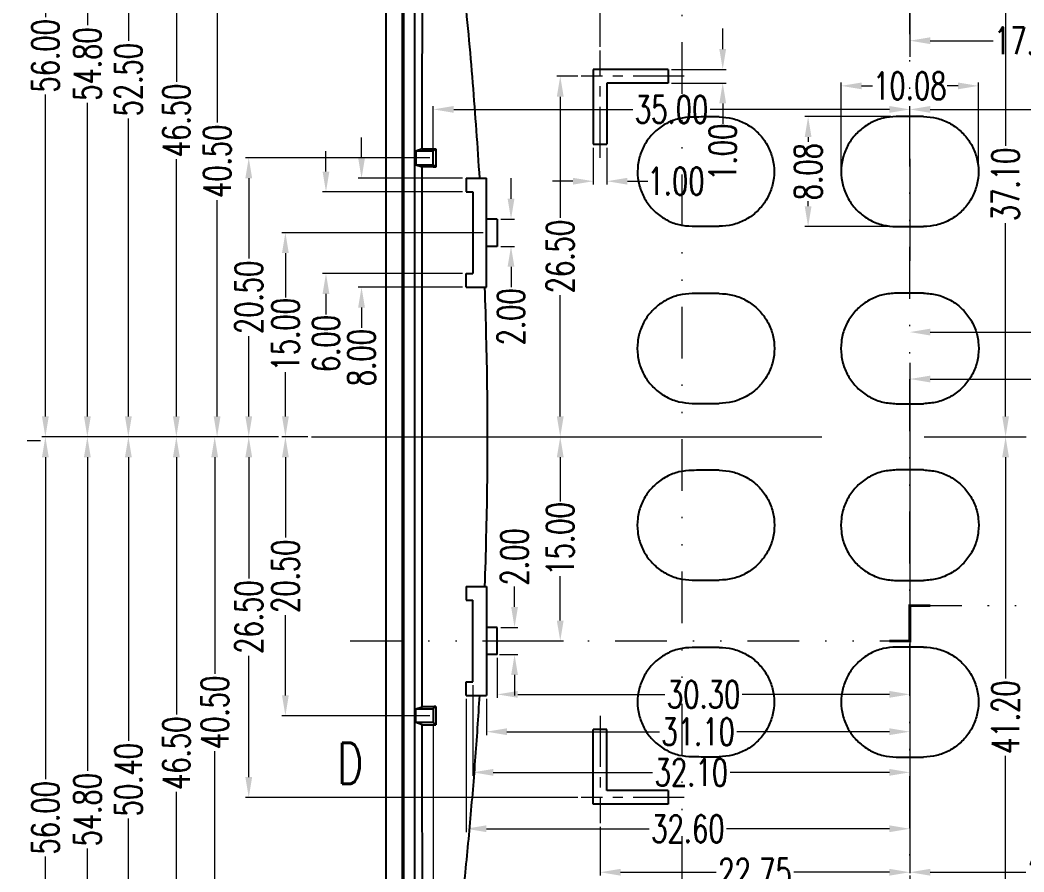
# Model space of a CAD drawing. Header units: millimetres. Extents: x 52832 to 53470, y -6025 to -5739.
# Drawn here: x 53117.2 to 53191, y -5908.2 to -5845.6 of the extents above; entities that cross this region are included whole.
import ezdxf
from ezdxf.enums import TextEntityAlignment as Align

# ---------------------------------------------------------------- set-up
doc = ezdxf.new("R2010")
doc.units = ezdxf.units.MM
doc.linetypes.add('CENTER', pattern=[0.6, 0.375, -0.075, 0.075, -0.075])
doc.linetypes.add('DIVIDE', pattern=[31.75, 12.7, -6.35, 0, -6.35, 0, -6.35])
doc.layers.get('0').update_dxf_attribs({"linetype": 'CONTINUOUS'})
doc.layers.get('Defpoints').update_dxf_attribs({"linetype": 'CONTINUOUS'})
for name, color, linetype, lineweight in [('dim', 82, 'CONTINUOUS', 9), ('hatch', 4, 'CONTINUOUS', 9), ('part', 7, 'CONTINUOUS', 20)]:
    doc.layers.add(name, color=color, linetype=linetype, lineweight=lineweight)
doc.styles.get("Standard").update_dxf_attribs({"font": 'romans.shx', "width": 0.7})
doc.dimstyles.new('03', dxfattribs={"dimscale": 0.5, "dimtxt": 4, "dimasz": 3, "dimexe": 0.5, "dimexo": 0.5, "dimgap": 0.09, "dimtad": 0, "dimzin": 0, "dimdsep": 46, "dimtxsty": 'Standard', "dimcen": 0, "dimclrd": 256, "dimclre": 256, "dimclrt": 6, "dimazin": 2, "dimtp": 0.01, "dimtm": 0.01, "dimtfac": 1, "dimtofl": 0, "dimtmove": 0, "dimatfit": 0, "dimfxl": 1, "dimtolj": 1, "dimtzin": 0, "dimlwd": -1, "dimlwe": -1, "dimarcsym": 0})

# ---------------------------------------------------------------- blocks, each defined once
blk = doc.blocks.new('*D981')
at = {"layer": 'Defpoints', "color": 0}
for p in [(53186.084, -5876.249), (53189.614, -5876.249), (53184.231, -5917.449)]:
    blk.add_point(p, dxfattribs=at)
at = {"layer": 'dim'}
for p, q in [((53186.334, -5876.249), (53189.864, -5876.249)), ((53189.614, -5877.749), (53189.614, -5894.004)), ((53189.614, -5915.949), (53189.614, -5899.694)), ((53184.481, -5917.449), (53189.864, -5917.449))]:
    blk.add_line(p, q, dxfattribs=at)
for points in [[(53189.364, -5877.749), (53189.864, -5877.749), (53189.614, -5876.249)], [(53189.364, -5915.949), (53189.864, -5915.949), (53189.614, -5917.449)]]:
    blk.add_solid(points, dxfattribs=at)
at = {"layer": 'dim', "color": 6, "insert": (53189.614, -5896.849), "char_height": 2, "attachment_point": 5, "rotation": 90}
blk.add_mtext('\\A1;41.20', dxfattribs=at)
blk = doc.blocks.new('*D982')
at = {"layer": 'Defpoints', "color": 0}
for p in [(53156.903, -5876.249), (53156.903, -5876.249), (53152.281, -5891.249)]:
    blk.add_point(p, dxfattribs=at)
at = {"layer": 'dim'}
for p, q in [((53156.903, -5877.749), (53156.903, -5881.004)), ((53156.903, -5889.749), (53156.903, -5886.494)), ((53152.531, -5891.249), (53157.153, -5891.249))]:
    blk.add_line(p, q, dxfattribs=at)
for points in [[(53156.653, -5877.749), (53157.153, -5877.749), (53156.903, -5876.249)], [(53156.653, -5889.749), (53157.153, -5889.749), (53156.903, -5891.249)]]:
    blk.add_solid(points, dxfattribs=at)
at = {"layer": 'dim', "color": 6, "insert": (53156.903, -5883.749), "char_height": 2, "attachment_point": 5, "rotation": 90}
blk.add_mtext('\\A1;15.00', dxfattribs=at)
blk = doc.blocks.new('*D983')
at = {"layer": 'Defpoints', "color": 0}
for p in [(53152.281, -5890.249), (53152.185, -5892.249), (53153.547, -5892.249)]:
    blk.add_point(p, dxfattribs=at)
at = {"layer": 'dim'}
for p, q in [((53153.547, -5888.749), (53153.547, -5887.249)), ((53152.531, -5890.249), (53153.797, -5890.249)), ((53152.435, -5892.249), (53153.797, -5892.249)), ((53153.547, -5893.749), (53153.547, -5895.249))]:
    blk.add_line(p, q, dxfattribs=at)
for points in [[(53153.297, -5888.749), (53153.797, -5888.749), (53153.547, -5890.249)], [(53153.297, -5893.749), (53153.797, -5893.749), (53153.547, -5892.249)]]:
    blk.add_solid(points, dxfattribs=at)
at = {"layer": 'dim', "color": 6, "insert": (53153.547, -5885.071), "char_height": 2, "attachment_point": 5, "rotation": 90}
blk.add_mtext('\\A1;2.00', dxfattribs=at)
blk = doc.blocks.new('*D984')
at = {"layer": 'Defpoints', "color": 0}
for p in [(53152.281, -5892.249), (53182.581, -5895.176), (53182.581, -5895.176)]:
    blk.add_point(p, dxfattribs=at)
at = {"layer": 'dim'}
for p, q in [((53152.281, -5892.499), (53152.281, -5895.426)), ((53153.781, -5895.176), (53164.586, -5895.176)), ((53181.081, -5895.176), (53170.276, -5895.176))]:
    blk.add_line(p, q, dxfattribs=at)
for points in [[(53153.781, -5894.926), (53153.781, -5895.426), (53152.281, -5895.176)], [(53181.081, -5894.926), (53181.081, -5895.426), (53182.581, -5895.176)]]:
    blk.add_solid(points, dxfattribs=at)
at = {"layer": 'dim', "color": 6, "insert": (53167.431, -5895.176), "char_height": 2, "attachment_point": 5}
blk.add_mtext('\\A1;30.30', dxfattribs=at)
blk = doc.blocks.new('*D985')
at = {"layer": 'Defpoints', "color": 0}
for p in [(53151.481, -5895.249), (53182.581, -5895.249), (53182.581, -5897.919)]:
    blk.add_point(p, dxfattribs=at)
at = {"layer": 'dim'}
for p, q in [((53151.481, -5895.499), (53151.481, -5898.169)), ((53182.581, -5895.499), (53182.581, -5898.169)), ((53152.981, -5897.919), (53164.186, -5897.919)), ((53181.081, -5897.919), (53169.876, -5897.919))]:
    blk.add_line(p, q, dxfattribs=at)
for points in [[(53152.981, -5897.669), (53152.981, -5898.169), (53151.481, -5897.919)], [(53181.081, -5897.669), (53181.081, -5898.169), (53182.581, -5897.919)]]:
    blk.add_solid(points, dxfattribs=at)
at = {"layer": 'dim', "color": 6, "insert": (53167.031, -5897.919), "char_height": 2, "attachment_point": 5}
blk.add_mtext('\\A1;31.10', dxfattribs=at)
blk = doc.blocks.new('*D986')
at = {"layer": 'Defpoints', "color": 0}
for p in [(53150.481, -5894.249), (53182.581, -5898.169), (53182.581, -5900.907)]:
    blk.add_point(p, dxfattribs=at)
at = {"layer": 'dim'}
for p, q in [((53150.481, -5894.499), (53150.481, -5901.157)), ((53182.581, -5898.419), (53182.581, -5901.157)), ((53151.981, -5900.907), (53163.686, -5900.907)), ((53181.081, -5900.907), (53169.376, -5900.907))]:
    blk.add_line(p, q, dxfattribs=at)
for points in [[(53151.981, -5900.657), (53151.981, -5901.157), (53150.481, -5900.907)], [(53181.081, -5900.657), (53181.081, -5901.157), (53182.581, -5900.907)]]:
    blk.add_solid(points, dxfattribs=at)
at = {"layer": 'dim', "color": 6, "insert": (53166.531, -5900.907), "char_height": 2, "attachment_point": 5}
blk.add_mtext('\\A1;32.10', dxfattribs=at)
blk = doc.blocks.new('*D987')
at = {"layer": 'Defpoints', "color": 0}
for p in [(53149.981, -5895.249), (53182.581, -5904.052), (53182.581, -5905.051)]:
    blk.add_point(p, dxfattribs=at)
at = {"layer": 'dim'}
for p, q in [((53149.981, -5895.499), (53149.981, -5905.301)), ((53182.581, -5904.302), (53182.581, -5905.301)), ((53151.481, -5905.051), (53163.436, -5905.051)), ((53181.081, -5905.051), (53169.126, -5905.051))]:
    blk.add_line(p, q, dxfattribs=at)
for points in [[(53151.481, -5904.801), (53151.481, -5905.301), (53149.981, -5905.051)], [(53181.081, -5904.801), (53181.081, -5905.301), (53182.581, -5905.051)]]:
    blk.add_solid(points, dxfattribs=at)
at = {"layer": 'dim', "color": 6, "insert": (53166.281, -5905.051), "char_height": 2, "attachment_point": 5}
blk.add_mtext('\\A1;32.60', dxfattribs=at)
blk = doc.blocks.new('*D990')
at = {"layer": 'Defpoints', "color": 0}
for p in [(53205.331, -5904.651), (53182.581, -5908.249), (53182.581, -5908.249)]:
    blk.add_point(p, dxfattribs=at)
at = {"layer": 'dim'}
for p, q in [((53205.331, -5904.901), (53205.331, -5908.499)), ((53184.081, -5908.249), (53191.111, -5908.249)), ((53203.831, -5908.249), (53196.801, -5908.249))]:
    blk.add_line(p, q, dxfattribs=at)
for points in [[(53184.081, -5907.999), (53184.081, -5908.499), (53182.581, -5908.249)], [(53203.831, -5907.999), (53203.831, -5908.499), (53205.331, -5908.249)]]:
    blk.add_solid(points, dxfattribs=at)
at = {"layer": 'dim', "color": 6, "insert": (53193.956, -5908.249), "char_height": 2, "attachment_point": 5}
blk.add_mtext('\\A1;22.75', dxfattribs=at)
blk = doc.blocks.new('*D991')
at = {"layer": 'Defpoints', "color": 0}
for p in [(53186.101, -5839.149), (53189.614, -5876.249), (53189.614, -5876.249)]:
    blk.add_point(p, dxfattribs=at)
at = {"layer": 'dim'}
for p, q in [((53186.351, -5839.149), (53189.864, -5839.149)), ((53189.614, -5840.649), (53189.614, -5854.854)), ((53189.614, -5874.749), (53189.614, -5860.544))]:
    blk.add_line(p, q, dxfattribs=at)
for points in [[(53189.364, -5840.649), (53189.864, -5840.649), (53189.614, -5839.149)], [(53189.364, -5874.749), (53189.864, -5874.749), (53189.614, -5876.249)]]:
    blk.add_solid(points, dxfattribs=at)
at = {"layer": 'dim', "color": 6, "insert": (53189.614, -5857.699), "char_height": 2, "attachment_point": 5, "rotation": 90}
blk.add_mtext('\\A1;37.10', dxfattribs=at)
blk = doc.blocks.new('*D993')
at = {"layer": 'Defpoints', "color": 0}
for p in [(53182.581, -5834.069), (53182.581, -5834.069), (53205.331, -5847.847)]:
    blk.add_point(p, dxfattribs=at)
at = {"layer": 'dim'}
for p, q in [((53205.331, -5847.597), (53205.331, -5833.819)), ((53184.081, -5834.069), (53191.111, -5834.069)), ((53203.831, -5834.069), (53196.801, -5834.069))]:
    blk.add_line(p, q, dxfattribs=at)
for points in [[(53184.081, -5833.819), (53184.081, -5834.319), (53182.581, -5834.069)], [(53203.831, -5833.819), (53203.831, -5834.319), (53205.331, -5834.069)]]:
    blk.add_solid(points, dxfattribs=at)
at = {"layer": 'dim', "color": 6, "insert": (53193.956, -5834.069), "char_height": 2, "attachment_point": 5}
blk.add_mtext('\\A1;22.75', dxfattribs=at)
blk = doc.blocks.new('*D994')
at = {"layer": 'Defpoints', "color": 0}
for p in [(53182.581, -5834.069), (53182.581, -5834.069), (53159.831, -5847.847)]:
    blk.add_point(p, dxfattribs=at)
at = {"layer": 'dim'}
for p, q in [((53159.831, -5847.597), (53159.831, -5833.819)), ((53161.331, -5834.069), (53168.361, -5834.069)), ((53181.081, -5834.069), (53174.051, -5834.069))]:
    blk.add_line(p, q, dxfattribs=at)
for points in [[(53161.331, -5833.819), (53161.331, -5834.319), (53159.831, -5834.069)], [(53181.081, -5833.819), (53181.081, -5834.319), (53182.581, -5834.069)]]:
    blk.add_solid(points, dxfattribs=at)
at = {"layer": 'dim', "color": 6, "insert": (53171.206, -5834.069), "char_height": 2, "attachment_point": 5}
blk.add_mtext('\\A1;22.75', dxfattribs=at)
blk = doc.blocks.new('*D995')
at = {"layer": 'Defpoints', "color": 0}
for p in [(53158.439, -5849.749), (53156.903, -5876.249), (53156.903, -5876.249)]:
    blk.add_point(p, dxfattribs=at)
at = {"layer": 'dim'}
for p, q in [((53158.189, -5849.749), (53156.653, -5849.749)), ((53156.903, -5851.249), (53156.903, -5860.154)), ((53156.903, -5874.749), (53156.903, -5865.844))]:
    blk.add_line(p, q, dxfattribs=at)
for points in [[(53156.653, -5851.249), (53157.153, -5851.249), (53156.903, -5849.749)], [(53156.653, -5874.749), (53157.153, -5874.749), (53156.903, -5876.249)]]:
    blk.add_solid(points, dxfattribs=at)
at = {"layer": 'dim', "color": 6, "insert": (53156.903, -5862.999), "char_height": 2, "attachment_point": 5, "rotation": 90}
blk.add_mtext('\\A1;26.50', dxfattribs=at)
blk = doc.blocks.new('*D996')
at = {"layer": 'Defpoints', "color": 0}
for p in [(53152.281, -5860.249), (53152.281, -5862.249), (53153.287, -5862.249)]:
    blk.add_point(p, dxfattribs=at)
at = {"layer": 'dim'}
for p, q in [((53153.287, -5858.749), (53153.287, -5857.249)), ((53152.531, -5860.249), (53153.537, -5860.249)), ((53152.531, -5862.249), (53153.537, -5862.249)), ((53153.287, -5863.749), (53153.287, -5865.249))]:
    blk.add_line(p, q, dxfattribs=at)
for points in [[(53153.037, -5858.749), (53153.537, -5858.749), (53153.287, -5860.249)], [(53153.037, -5863.749), (53153.537, -5863.749), (53153.287, -5862.249)]]:
    blk.add_solid(points, dxfattribs=at)
at = {"layer": 'dim', "color": 6, "insert": (53153.287, -5867.427), "char_height": 2, "attachment_point": 5, "rotation": 90}
blk.add_mtext('\\A1;2.00', dxfattribs=at)
blk = doc.blocks.new('*D997')
at = {"layer": 'Defpoints', "color": 0}
for p in [(53149.981, -5858.249), (53139.695, -5864.249), (53149.981, -5864.249)]:
    blk.add_point(p, dxfattribs=at)
at = {"layer": 'dim'}
for p, q in [((53139.695, -5856.749), (53139.695, -5855.249)), ((53149.731, -5858.249), (53139.445, -5858.249)), ((53149.731, -5864.249), (53139.445, -5864.249)), ((53139.695, -5865.749), (53139.695, -5867.249))]:
    blk.add_line(p, q, dxfattribs=at)
for points in [[(53139.445, -5856.749), (53139.945, -5856.749), (53139.695, -5858.249)], [(53139.445, -5865.749), (53139.945, -5865.749), (53139.695, -5864.249)]]:
    blk.add_solid(points, dxfattribs=at)
at = {"layer": 'dim', "color": 6, "insert": (53139.695, -5869.394), "char_height": 2, "attachment_point": 5, "rotation": 90}
blk.add_mtext('\\A1;6.00', dxfattribs=at)
blk = doc.blocks.new('*D998')
at = {"layer": 'Defpoints', "color": 0}
for p in [(53149.981, -5857.249), (53142.308, -5865.249), (53149.981, -5865.249)]:
    blk.add_point(p, dxfattribs=at)
at = {"layer": 'dim'}
for p, q in [((53142.308, -5855.749), (53142.308, -5854.249)), ((53149.731, -5857.249), (53142.058, -5857.249)), ((53149.731, -5865.249), (53142.058, -5865.249)), ((53142.308, -5866.749), (53142.308, -5868.249))]:
    blk.add_line(p, q, dxfattribs=at)
for points in [[(53142.058, -5855.749), (53142.558, -5855.749), (53142.308, -5857.249)], [(53142.058, -5866.749), (53142.558, -5866.749), (53142.308, -5865.249)]]:
    blk.add_solid(points, dxfattribs=at)
at = {"layer": 'dim', "color": 6, "insert": (53142.308, -5870.427), "char_height": 2, "attachment_point": 5, "rotation": 90}
blk.add_mtext('\\A1;8.00', dxfattribs=at)
blk = doc.blocks.new('*D999')
at = {"layer": 'Defpoints', "color": 0}
for p in [(53151.481, -5861.249), (53136.715, -5876.249), (53138.622, -5876.249)]:
    blk.add_point(p, dxfattribs=at)
at = {"layer": 'dim'}
for p, q in [((53151.231, -5861.249), (53136.465, -5861.249)), ((53136.715, -5862.749), (53136.715, -5866.004)), ((53136.715, -5874.749), (53136.715, -5871.494)), ((53138.372, -5876.249), (53136.465, -5876.249))]:
    blk.add_line(p, q, dxfattribs=at)
for points in [[(53136.465, -5862.749), (53136.965, -5862.749), (53136.715, -5861.249)], [(53136.465, -5874.749), (53136.965, -5874.749), (53136.715, -5876.249)]]:
    blk.add_solid(points, dxfattribs=at)
at = {"layer": 'dim', "color": 6, "insert": (53136.715, -5868.749), "char_height": 2, "attachment_point": 5, "rotation": 90}
blk.add_mtext('\\A1;15.00', dxfattribs=at)
blk = doc.blocks.new('*D1000')
at = {"layer": 'Defpoints', "color": 0}
for p in [(53147.581, -5855.749), (53134.024, -5876.249), (53136.465, -5876.249)]:
    blk.add_point(p, dxfattribs=at)
at = {"layer": 'dim'}
for p, q in [((53147.331, -5855.749), (53133.774, -5855.749)), ((53134.024, -5857.249), (53134.024, -5863.154)), ((53134.024, -5874.749), (53134.024, -5868.844)), ((53136.215, -5876.249), (53133.774, -5876.249))]:
    blk.add_line(p, q, dxfattribs=at)
for points in [[(53133.774, -5857.249), (53134.274, -5857.249), (53134.024, -5855.749)], [(53133.774, -5874.749), (53134.274, -5874.749), (53134.024, -5876.249)]]:
    blk.add_solid(points, dxfattribs=at)
at = {"layer": 'dim', "color": 6, "insert": (53134.024, -5865.999), "char_height": 2, "attachment_point": 5, "rotation": 90}
blk.add_mtext('\\A1;20.50', dxfattribs=at)
blk = doc.blocks.new('*D1001')
at = {"layer": 'Defpoints', "color": 0}
for p in [(53152.475, -5835.749), (53131.699, -5876.249), (53133.774, -5876.249)]:
    blk.add_point(p, dxfattribs=at)
at = {"layer": 'dim'}
for p, q in [((53152.225, -5835.749), (53131.449, -5835.749)), ((53131.699, -5837.249), (53131.699, -5853.154)), ((53131.699, -5874.749), (53131.699, -5858.844)), ((53133.524, -5876.249), (53131.449, -5876.249))]:
    blk.add_line(p, q, dxfattribs=at)
for points in [[(53131.449, -5837.249), (53131.949, -5837.249), (53131.699, -5835.749)], [(53131.449, -5874.749), (53131.949, -5874.749), (53131.699, -5876.249)]]:
    blk.add_solid(points, dxfattribs=at)
at = {"layer": 'dim', "color": 6, "insert": (53131.699, -5855.999), "char_height": 2, "attachment_point": 5, "rotation": 90}
blk.add_mtext('\\A1;40.50', dxfattribs=at)
blk = doc.blocks.new('*D1002')
at = {"layer": 'Defpoints', "color": 0}
for p in [(53149.426, -5829.749), (53128.705, -5876.249), (53131.699, -5876.249)]:
    blk.add_point(p, dxfattribs=at)
at = {"layer": 'dim'}
for p, q in [((53149.176, -5829.749), (53128.455, -5829.749)), ((53128.705, -5831.249), (53128.705, -5850.154)), ((53128.705, -5874.749), (53128.705, -5855.844)), ((53131.449, -5876.249), (53128.455, -5876.249))]:
    blk.add_line(p, q, dxfattribs=at)
for points in [[(53128.455, -5831.249), (53128.955, -5831.249), (53128.705, -5829.749)], [(53128.455, -5874.749), (53128.955, -5874.749), (53128.705, -5876.249)]]:
    blk.add_solid(points, dxfattribs=at)
at = {"layer": 'dim', "color": 6, "insert": (53128.705, -5852.999), "char_height": 2, "attachment_point": 5, "rotation": 90}
blk.add_mtext('\\A1;46.50', dxfattribs=at)
blk = doc.blocks.new('*D1003')
at = {"layer": 'Defpoints', "color": 0}
for p in [(53151.581, -5823.749), (53125.18, -5876.249), (53128.455, -5876.249)]:
    blk.add_point(p, dxfattribs=at)
at = {"layer": 'dim'}
for p, q in [((53151.331, -5823.749), (53124.93, -5823.749)), ((53125.18, -5825.249), (53125.18, -5847.154)), ((53125.18, -5874.749), (53125.18, -5852.844)), ((53128.205, -5876.249), (53124.93, -5876.249))]:
    blk.add_line(p, q, dxfattribs=at)
for points in [[(53124.93, -5825.249), (53125.43, -5825.249), (53125.18, -5823.749)], [(53124.93, -5874.749), (53125.43, -5874.749), (53125.18, -5876.249)]]:
    blk.add_solid(points, dxfattribs=at)
at = {"layer": 'dim', "color": 6, "insert": (53125.18, -5849.999), "char_height": 2, "attachment_point": 5, "rotation": 90}
blk.add_mtext('\\A1;52.50', dxfattribs=at)
blk = doc.blocks.new('*D1004')
at = {"layer": 'Defpoints', "color": 0}
for p in [(53148.075, -5821.449), (53122.17, -5876.249), (53125.18, -5876.249)]:
    blk.add_point(p, dxfattribs=at)
at = {"layer": 'dim'}
for p, q in [((53147.825, -5821.449), (53121.92, -5821.449)), ((53122.17, -5822.949), (53122.17, -5846.004)), ((53122.17, -5874.749), (53122.17, -5851.694)), ((53124.93, -5876.249), (53121.92, -5876.249))]:
    blk.add_line(p, q, dxfattribs=at)
for points in [[(53121.92, -5822.949), (53122.42, -5822.949), (53122.17, -5821.449)], [(53121.92, -5874.749), (53122.42, -5874.749), (53122.17, -5876.249)]]:
    blk.add_solid(points, dxfattribs=at)
at = {"layer": 'dim', "color": 6, "insert": (53122.17, -5848.849), "char_height": 2, "attachment_point": 5, "rotation": 90}
blk.add_mtext('\\A1;54.80', dxfattribs=at)
blk = doc.blocks.new('*D1005')
at = {"layer": 'Defpoints', "color": 0}
for p in [(53148.075, -5820.249), (53119.084, -5876.249), (53122.17, -5876.249)]:
    blk.add_point(p, dxfattribs=at)
at = {"layer": 'dim'}
for p, q in [((53147.825, -5820.249), (53118.834, -5820.249)), ((53119.084, -5821.749), (53119.084, -5845.404)), ((53119.084, -5874.749), (53119.084, -5851.094)), ((53121.92, -5876.249), (53118.834, -5876.249))]:
    blk.add_line(p, q, dxfattribs=at)
for points in [[(53118.834, -5821.749), (53119.334, -5821.749), (53119.084, -5820.249)], [(53118.834, -5874.749), (53119.334, -5874.749), (53119.084, -5876.249)]]:
    blk.add_solid(points, dxfattribs=at)
at = {"layer": 'dim', "color": 6, "insert": (53119.084, -5848.249), "char_height": 2, "attachment_point": 5, "rotation": 90}
blk.add_mtext('\\A1;56.00', dxfattribs=at)
blk = doc.blocks.new('*D1006')
at = {"layer": 'Defpoints', "color": 0}
for p in [(53136.715, -5876.249), (53136.715, -5876.249), (53147.581, -5896.749)]:
    blk.add_point(p, dxfattribs=at)
at = {"layer": 'dim'}
for p, q in [((53136.715, -5877.749), (53136.715, -5883.654)), ((53136.715, -5895.249), (53136.715, -5889.344)), ((53147.331, -5896.749), (53136.465, -5896.749))]:
    blk.add_line(p, q, dxfattribs=at)
for points in [[(53136.465, -5877.749), (53136.965, -5877.749), (53136.715, -5876.249)], [(53136.465, -5895.249), (53136.965, -5895.249), (53136.715, -5896.749)]]:
    blk.add_solid(points, dxfattribs=at)
at = {"layer": 'dim', "color": 6, "insert": (53136.715, -5886.499), "char_height": 2, "attachment_point": 5, "rotation": 90}
blk.add_mtext('\\A1;20.50', dxfattribs=at)
blk = doc.blocks.new('*D1007')
at = {"layer": 'Defpoints', "color": 0}
for p in [(53134.024, -5876.249), (53134.024, -5876.249), (53158.439, -5902.749)]:
    blk.add_point(p, dxfattribs=at)
at = {"layer": 'dim'}
for p, q in [((53134.024, -5877.749), (53134.024, -5886.654)), ((53134.024, -5901.249), (53134.024, -5892.344)), ((53158.189, -5902.749), (53133.774, -5902.749))]:
    blk.add_line(p, q, dxfattribs=at)
for points in [[(53133.774, -5877.749), (53134.274, -5877.749), (53134.024, -5876.249)], [(53133.774, -5901.249), (53134.274, -5901.249), (53134.024, -5902.749)]]:
    blk.add_solid(points, dxfattribs=at)
at = {"layer": 'dim', "color": 6, "insert": (53134.024, -5889.499), "char_height": 2, "attachment_point": 5, "rotation": 90}
blk.add_mtext('\\A1;26.50', dxfattribs=at)
blk = doc.blocks.new('*D1008')
at = {"layer": 'Defpoints', "color": 0}
for p in [(53159.831, -5904.651), (53182.581, -5908.249), (53182.581, -5908.249)]:
    blk.add_point(p, dxfattribs=at)
at = {"layer": 'dim'}
for p, q in [((53159.831, -5904.901), (53159.831, -5908.499)), ((53161.331, -5908.249), (53168.361, -5908.249)), ((53181.081, -5908.249), (53174.051, -5908.249))]:
    blk.add_line(p, q, dxfattribs=at)
for points in [[(53161.331, -5907.999), (53161.331, -5908.499), (53159.831, -5908.249)], [(53181.081, -5907.999), (53181.081, -5908.499), (53182.581, -5908.249)]]:
    blk.add_solid(points, dxfattribs=at)
at = {"layer": 'dim', "color": 6, "insert": (53171.206, -5908.249), "char_height": 2, "attachment_point": 5}
blk.add_mtext('\\A1;22.75', dxfattribs=at)
blk = doc.blocks.new('*D1013')
at = {"layer": 'Defpoints', "color": 0}
for p in [(53187.62, -5850.456), (53177.541, -5856.759), (53187.62, -5856.759)]:
    blk.add_point(p, dxfattribs=at)
at = {"layer": 'dim'}
for p, q in [((53177.541, -5856.509), (53177.541, -5850.206)), ((53179.041, -5850.456), (53179.836, -5850.456)), ((53186.12, -5850.456), (53185.326, -5850.456)), ((53187.62, -5856.509), (53187.62, -5850.206))]:
    blk.add_line(p, q, dxfattribs=at)
for points in [[(53179.041, -5850.206), (53179.041, -5850.706), (53177.541, -5850.456)], [(53186.12, -5850.206), (53186.12, -5850.706), (53187.62, -5850.456)]]:
    blk.add_solid(points, dxfattribs=at)
at = {"layer": 'dim', "color": 6, "insert": (53182.581, -5850.456), "char_height": 2, "attachment_point": 5}
blk.add_mtext('\\A1;10.08', dxfattribs=at)
blk = doc.blocks.new('*D1014')
at = {"layer": 'Defpoints', "color": 0}
for p in [(53181.433, -5852.718), (53175.109, -5860.8), (53181.431, -5860.8)]:
    blk.add_point(p, dxfattribs=at)
at = {"layer": 'dim'}
for p, q in [((53181.183, -5852.718), (53174.859, -5852.718)), ((53175.109, -5854.218), (53175.109, -5854.58)), ((53175.109, -5859.3), (53175.109, -5858.937)), ((53181.181, -5860.8), (53174.859, -5860.8))]:
    blk.add_line(p, q, dxfattribs=at)
for points in [[(53174.859, -5854.218), (53175.359, -5854.218), (53175.109, -5852.718)], [(53174.859, -5859.3), (53175.359, -5859.3), (53175.109, -5860.8)]]:
    blk.add_solid(points, dxfattribs=at)
at = {"layer": 'dim', "color": 6, "insert": (53175.109, -5856.759), "char_height": 2, "attachment_point": 5, "rotation": 90}
blk.add_mtext('\\A1;8.08', dxfattribs=at)
blk = doc.blocks.new('*D1015')
at = {"layer": 'Defpoints', "color": 0}
for p in [(53182.581, -5847.137), (53182.581, -5847.137), (53200.331, -5849.249)]:
    blk.add_point(p, dxfattribs=at)
at = {"layer": 'dim'}
for p, q in [((53200.331, -5848.999), (53200.331, -5846.887)), ((53184.081, -5847.137), (53188.711, -5847.137)), ((53198.831, -5847.137), (53194.201, -5847.137))]:
    blk.add_line(p, q, dxfattribs=at)
for points in [[(53184.081, -5846.887), (53184.081, -5847.387), (53182.581, -5847.137)], [(53198.831, -5846.887), (53198.831, -5847.387), (53200.331, -5847.137)]]:
    blk.add_solid(points, dxfattribs=at)
at = {"layer": 'dim', "color": 6, "insert": (53191.456, -5847.137), "char_height": 2, "attachment_point": 5}
blk.add_mtext('\\A1;17.75', dxfattribs=at)
blk = doc.blocks.new('*D1021')
at = {"layer": 'Defpoints', "color": 0}
for p in [(53147.581, -5897.249), (53182.581, -5908.249), (53182.581, -5910.773)]:
    blk.add_point(p, dxfattribs=at)
at = {"layer": 'dim'}
for p, q in [((53147.581, -5897.499), (53147.581, -5911.023)), ((53182.581, -5908.499), (53182.581, -5911.023)), ((53149.081, -5910.773), (53162.236, -5910.773)), ((53181.081, -5910.773), (53167.926, -5910.773))]:
    blk.add_line(p, q, dxfattribs=at)
for points in [[(53149.081, -5910.523), (53149.081, -5911.023), (53147.581, -5910.773)], [(53181.081, -5910.523), (53181.081, -5911.023), (53182.581, -5910.773)]]:
    blk.add_solid(points, dxfattribs=at)
at = {"layer": 'dim', "color": 6, "insert": (53165.081, -5910.773), "char_height": 2, "attachment_point": 5}
blk.add_mtext('\\A1;35.00', dxfattribs=at)
blk = doc.blocks.new('*D1022')
at = {"layer": 'Defpoints', "color": 0}
for p in [(53134.024, -5876.249), (53131.524, -5916.749), (53152.475, -5916.749)]:
    blk.add_point(p, dxfattribs=at)
at = {"layer": 'dim'}
for p, q in [((53133.774, -5876.249), (53131.274, -5876.249)), ((53131.524, -5877.749), (53131.524, -5893.654)), ((53131.524, -5915.249), (53131.524, -5899.344)), ((53152.225, -5916.749), (53131.274, -5916.749))]:
    blk.add_line(p, q, dxfattribs=at)
for points in [[(53131.274, -5877.749), (53131.774, -5877.749), (53131.524, -5876.249)], [(53131.274, -5915.249), (53131.774, -5915.249), (53131.524, -5916.749)]]:
    blk.add_solid(points, dxfattribs=at)
at = {"layer": 'dim', "color": 6, "insert": (53131.524, -5896.499), "char_height": 2, "attachment_point": 5, "rotation": 90}
blk.add_mtext('\\A1;40.50', dxfattribs=at)
blk = doc.blocks.new('*D1023')
at = {"layer": 'Defpoints', "color": 0}
for p in [(53128.705, -5876.249), (53128.705, -5922.749), (53149.426, -5922.749)]:
    blk.add_point(p, dxfattribs=at)
at = {"layer": 'dim'}
for p, q in [((53128.705, -5877.749), (53128.705, -5896.654)), ((53128.705, -5921.249), (53128.705, -5902.344)), ((53149.176, -5922.749), (53128.455, -5922.749))]:
    blk.add_line(p, q, dxfattribs=at)
for points in [[(53128.455, -5877.749), (53128.955, -5877.749), (53128.705, -5876.249)], [(53128.455, -5921.249), (53128.955, -5921.249), (53128.705, -5922.749)]]:
    blk.add_solid(points, dxfattribs=at)
at = {"layer": 'dim', "color": 6, "insert": (53128.705, -5899.499), "char_height": 2, "attachment_point": 5, "rotation": 90}
blk.add_mtext('\\A1;46.50', dxfattribs=at)
blk = doc.blocks.new('*D1024')
at = {"layer": 'Defpoints', "color": 0}
for p in [(53134.024, -5876.249), (53122.17, -5931.049), (53148.075, -5931.049)]:
    blk.add_point(p, dxfattribs=at)
at = {"layer": 'dim'}
for p, q in [((53133.774, -5876.249), (53121.92, -5876.249)), ((53122.17, -5877.749), (53122.17, -5900.804)), ((53122.17, -5929.549), (53122.17, -5906.494)), ((53147.825, -5931.049), (53121.92, -5931.049))]:
    blk.add_line(p, q, dxfattribs=at)
for points in [[(53121.92, -5877.749), (53122.42, -5877.749), (53122.17, -5876.249)], [(53121.92, -5929.549), (53122.42, -5929.549), (53122.17, -5931.049)]]:
    blk.add_solid(points, dxfattribs=at)
at = {"layer": 'dim', "color": 6, "insert": (53122.17, -5903.649), "char_height": 2, "attachment_point": 5, "rotation": 90}
blk.add_mtext('\\A1;54.80', dxfattribs=at)
blk = doc.blocks.new('*D1025')
at = {"layer": 'Defpoints', "color": 0}
for p in [(53134.024, -5876.249), (53119.084, -5932.249), (53148.075, -5932.249)]:
    blk.add_point(p, dxfattribs=at)
at = {"layer": 'dim'}
for p, q in [((53133.774, -5876.249), (53118.834, -5876.249)), ((53119.084, -5877.749), (53119.084, -5901.404)), ((53119.084, -5930.749), (53119.084, -5907.094)), ((53147.825, -5932.249), (53118.834, -5932.249))]:
    blk.add_line(p, q, dxfattribs=at)
for points in [[(53118.834, -5877.749), (53119.334, -5877.749), (53119.084, -5876.249)], [(53118.834, -5930.749), (53119.334, -5930.749), (53119.084, -5932.249)]]:
    blk.add_solid(points, dxfattribs=at)
at = {"layer": 'dim', "color": 6, "insert": (53119.084, -5904.249), "char_height": 2, "attachment_point": 5, "rotation": 90}
blk.add_mtext('\\A1;56.00', dxfattribs=at)
blk = doc.blocks.new('*D1036')
at = {"layer": 'Defpoints', "color": 0}
for p in [(53125.18, -5876.249), (53125.18, -5876.249), (53160.331, -5926.641)]:
    blk.add_point(p, dxfattribs=at)
at = {"layer": 'dim'}
for p, q in [((53125.18, -5877.749), (53125.18, -5898.6)), ((53125.18, -5925.141), (53125.18, -5904.29)), ((53160.081, -5926.641), (53124.93, -5926.641))]:
    blk.add_line(p, q, dxfattribs=at)
for points in [[(53124.93, -5877.749), (53125.43, -5877.749), (53125.18, -5876.249)], [(53124.93, -5925.141), (53125.43, -5925.141), (53125.18, -5926.641)]]:
    blk.add_solid(points, dxfattribs=at)
at = {"layer": 'dim', "color": 6, "insert": (53125.18, -5901.445), "char_height": 2, "attachment_point": 5, "rotation": 90}
blk.add_mtext('\\A1;50.40', dxfattribs=at)
blk = doc.blocks.new('*D1049')
at = {"layer": 'Defpoints', "color": 0}
for p in [(53182.581, -5852.185), (53182.581, -5854.548), (53217.581, -5855.249)]:
    blk.add_point(p, dxfattribs=at)
at = {"layer": 'dim'}
for p, q in [((53182.581, -5854.298), (53182.581, -5851.935)), ((53184.081, -5852.185), (53197.236, -5852.185)), ((53216.081, -5852.185), (53202.926, -5852.185)), ((53217.581, -5854.999), (53217.581, -5851.935))]:
    blk.add_line(p, q, dxfattribs=at)
for points in [[(53184.081, -5851.935), (53184.081, -5852.435), (53182.581, -5852.185)], [(53216.081, -5851.935), (53216.081, -5852.435), (53217.581, -5852.185)]]:
    blk.add_solid(points, dxfattribs=at)
at = {"layer": 'dim', "color": 6, "insert": (53200.081, -5852.185), "char_height": 2, "attachment_point": 5}
blk.add_mtext('\\A1;35.00', dxfattribs=at)
blk = doc.blocks.new('*D1050')
at = {"layer": 'Defpoints', "color": 0}
for p in [(53164.831, -5849.249), (53164.831, -5850.249), (53168.837, -5850.249)]:
    blk.add_point(p, dxfattribs=at)
at = {"layer": 'dim'}
for p, q in [((53168.837, -5847.749), (53168.837, -5846.249)), ((53165.081, -5849.249), (53169.087, -5849.249)), ((53165.081, -5850.249), (53169.087, -5850.249)), ((53168.837, -5851.749), (53168.837, -5853.249))]:
    blk.add_line(p, q, dxfattribs=at)
for points in [[(53168.587, -5847.749), (53169.087, -5847.749), (53168.837, -5849.249)], [(53168.587, -5851.749), (53169.087, -5851.749), (53168.837, -5850.249)]]:
    blk.add_solid(points, dxfattribs=at)
at = {"layer": 'dim', "color": 6, "insert": (53168.837, -5855.327), "char_height": 2, "attachment_point": 5, "rotation": 90}
blk.add_mtext('\\A1;1.00', dxfattribs=at)
blk = doc.blocks.new('*D1051')
at = {"layer": 'Defpoints', "color": 0}
for p in [(53159.331, -5854.749), (53160.331, -5854.749), (53160.331, -5857.462)]:
    blk.add_point(p, dxfattribs=at)
at = {"layer": 'dim'}
for p, q in [((53159.331, -5854.999), (53159.331, -5857.712)), ((53160.331, -5854.999), (53160.331, -5857.712)), ((53157.831, -5857.462), (53156.331, -5857.462)), ((53161.831, -5857.462), (53163.331, -5857.462))]:
    blk.add_line(p, q, dxfattribs=at)
for points in [[(53157.831, -5857.212), (53157.831, -5857.712), (53159.331, -5857.462)], [(53161.831, -5857.212), (53161.831, -5857.712), (53160.331, -5857.462)]]:
    blk.add_solid(points, dxfattribs=at)
at = {"layer": 'dim', "color": 6, "insert": (53165.409, -5857.462), "char_height": 2, "attachment_point": 5}
blk.add_mtext('\\A1;1.00', dxfattribs=at)
blk = doc.blocks.new('*D1053')
at = {"layer": 'Defpoints', "color": 0}
for p in [(53212.681, -5862.649), (53182.581, -5868.551), (53182.581, -5868.551)]:
    blk.add_point(p, dxfattribs=at)
at = {"layer": 'dim'}
for p, q in [((53212.681, -5862.899), (53212.681, -5868.801)), ((53184.081, -5868.551), (53194.786, -5868.551)), ((53211.181, -5868.551), (53200.476, -5868.551))]:
    blk.add_line(p, q, dxfattribs=at)
for points in [[(53184.081, -5868.301), (53184.081, -5868.801), (53182.581, -5868.551)], [(53211.181, -5868.301), (53211.181, -5868.801), (53212.681, -5868.551)]]:
    blk.add_solid(points, dxfattribs=at)
at = {"layer": 'dim', "color": 6, "insert": (53197.631, -5868.551), "char_height": 2, "attachment_point": 5}
blk.add_mtext('\\A1;30.10', dxfattribs=at)
blk = doc.blocks.new('*D1054')
at = {"layer": 'Defpoints', "color": 0}
for p in [(53214.681, -5862.649), (53182.581, -5872), (53182.581, -5872)]:
    blk.add_point(p, dxfattribs=at)
at = {"layer": 'dim'}
for p, q in [((53214.681, -5862.899), (53214.681, -5872.25)), ((53184.081, -5872), (53195.786, -5872)), ((53213.181, -5872), (53201.476, -5872))]:
    blk.add_line(p, q, dxfattribs=at)
for points in [[(53184.081, -5871.75), (53184.081, -5872.25), (53182.581, -5872)], [(53213.181, -5871.75), (53213.181, -5872.25), (53214.681, -5872)]]:
    blk.add_solid(points, dxfattribs=at)
at = {"layer": 'dim', "color": 6, "insert": (53198.631, -5872), "char_height": 2, "attachment_point": 5}
blk.add_mtext('\\A1;32.10', dxfattribs=at)
blk = doc.blocks.new('*D1060')
at = {"layer": 'Defpoints', "color": 0}
for p in [(53182.581, -5852.185), (53182.581, -5852.185), (53147.581, -5855.249)]:
    blk.add_point(p, dxfattribs=at)
at = {"layer": 'dim'}
for p, q in [((53147.581, -5854.999), (53147.581, -5851.935)), ((53149.081, -5852.185), (53162.236, -5852.185)), ((53181.081, -5852.185), (53167.926, -5852.185))]:
    blk.add_line(p, q, dxfattribs=at)
for points in [[(53149.081, -5851.935), (53149.081, -5852.435), (53147.581, -5852.185)], [(53181.081, -5851.935), (53181.081, -5852.435), (53182.581, -5852.185)]]:
    blk.add_solid(points, dxfattribs=at)
at = {"layer": 'dim', "color": 6, "insert": (53165.081, -5852.185), "char_height": 2, "attachment_point": 5}
blk.add_mtext('\\A1;35.00', dxfattribs=at)
blk = doc.blocks.new('*D1062')
at = {"layer": 'Defpoints', "color": 0}
for p in [(53217.581, -5897.249), (53182.581, -5910.779), (53182.581, -5911.023)]:
    blk.add_point(p, dxfattribs=at)
at = {"layer": 'dim'}
for p, q in [((53217.581, -5897.499), (53217.581, -5911.029)), ((53182.581, -5910.773), (53182.581, -5910.529)), ((53184.081, -5910.779), (53197.236, -5910.779)), ((53216.081, -5910.779), (53202.926, -5910.779))]:
    blk.add_line(p, q, dxfattribs=at)
for points in [[(53184.081, -5910.529), (53184.081, -5911.029), (53182.581, -5910.779)], [(53216.081, -5910.529), (53216.081, -5911.029), (53217.581, -5910.779)]]:
    blk.add_solid(points, dxfattribs=at)
at = {"layer": 'dim', "color": 6, "insert": (53200.081, -5910.779), "char_height": 2, "attachment_point": 5}
blk.add_mtext('\\A1;35.00', dxfattribs=at)

msp = doc.modelspace()

# ---------------------------------------------------------------- linework, layer by layer
at = {"color": 7, "linetype": 'Continuous'}
for p, q in [((53144.081, -5824.243), (53144.081, -5928.254)), ((53145.281, -5824.243), (53145.281, -5928.254)), ((53145.386, -5824.243), (53145.387, -5928.254)), ((53146.188, -5824.354), (53146.188, -5928.144)), ((53159.331, -5849.249), (53159.331, -5854.749)), ((53164.831, -5849.249), (53159.331, -5849.249)), ((53164.831, -5849.249), (53164.831, -5850.249)), ((53160.331, -5850.249), (53160.331, -5854.749)), ((53164.831, -5850.249), (53160.331, -5850.249)), ((53146.769, -5855.09), (53146.293, -5855.249)), ((53147.581, -5855.249), (53147.753, -5855.077)), ((53159.331, -5854.749), (53160.331, -5854.749)), ((53146.293, -5855.249), (53146.293, -5856.249)), ((53147.581, -5855.249), (53146.293, -5855.249)), ((53147.581, -5856.249), (53147.581, -5855.249)), ((53146.293, -5856.249), (53146.769, -5856.407)), ((53146.293, -5856.249), (53147.581, -5856.249)), ((53147.581, -5856.249), (53147.753, -5856.421)), ((53149.981, -5857.249), (53149.981, -5858.249)), ((53149.981, -5857.249), (53151.481, -5857.249)), ((53151.481, -5865.249), (53151.481, -5857.249)), ((53149.981, -5858.249), (53150.481, -5858.249)), ((53150.481, -5858.249), (53150.481, -5864.249)), ((53152.281, -5860.249), (53151.481, -5860.249)), ((53152.281, -5860.249), (53152.281, -5862.249)), ((53152.281, -5862.249), (53151.481, -5862.249)), ((53149.981, -5865.249), (53149.981, -5864.249)), ((53149.981, -5864.249), (53150.481, -5864.249)), ((53149.981, -5865.249), (53151.481, -5865.249)), ((53149.981, -5887.249), (53149.981, -5888.249)), ((53149.981, -5887.249), (53151.481, -5887.249)), ((53151.481, -5887.249), (53151.481, -5895.249)), ((53149.981, -5888.249), (53150.481, -5888.249)), ((53150.481, -5894.249), (53150.481, -5888.249)), ((53152.281, -5890.249), (53151.481, -5890.249)), ((53152.281, -5892.249), (53152.281, -5890.249)), ((53152.281, -5892.249), (53151.481, -5892.249)), ((53149.981, -5895.249), (53149.981, -5894.249)), ((53149.981, -5894.249), (53150.481, -5894.249)), ((53149.981, -5895.249), (53151.481, -5895.249)), ((53146.293, -5896.249), (53146.769, -5896.091)), ((53146.293, -5897.249), (53146.293, -5896.249)), ((53146.293, -5896.249), (53147.581, -5896.249)), ((53147.581, -5896.249), (53147.753, -5896.077)), ((53147.581, -5896.249), (53147.581, -5897.249)), ((53146.769, -5897.407), (53146.293, -5897.249)), ((53147.581, -5897.249), (53146.293, -5897.249)), ((53147.581, -5897.249), (53147.753, -5897.421)), ((53159.331, -5903.249), (53159.331, -5897.749)), ((53160.331, -5897.749), (53159.331, -5897.749)), ((53160.331, -5902.249), (53160.331, -5897.749)), ((53164.831, -5902.249), (53160.331, -5902.249)), ((53164.831, -5902.249), (53164.831, -5903.249)), ((53164.831, -5903.249), (53159.331, -5903.249))]:
    msp.add_line(p, q, dxfattribs=at)
for points in [[(53146.769, -5855.09), (53146.776, -5844.436), (53146.787, -5834.705), (53146.806, -5825.888)], [(53150.992, -5857.249), (53150.489, -5850.236), (53149.826, -5843.147), (53149.035, -5836.224)], [(53166.581, -5852.746), (53165.623, -5852.865), (53164.722, -5853.21), (53163.929, -5853.759), (53163.291, -5854.482), (53162.843, -5855.336), (53162.612, -5856.273), (53162.611, -5857.238), (53162.841, -5858.176), (53163.288, -5859.032), (53163.927, -5859.756), (53164.721, -5860.307), (53165.623, -5860.652), (53166.581, -5860.772)], [(53168.581, -5852.739), (53167.915, -5852.741), (53167.246, -5852.743), (53166.581, -5852.746)], [(53168.581, -5852.739), (53169.545, -5852.853), (53170.454, -5853.196), (53171.254, -5853.746), (53171.899, -5854.472), (53172.351, -5855.332), (53172.583, -5856.275), (53172.583, -5857.246), (53172.349, -5858.189), (53171.897, -5859.047), (53171.253, -5859.773), (53170.453, -5860.322), (53169.545, -5860.664), (53168.581, -5860.778)], [(53181.581, -5852.718), (53180.614, -5852.835), (53179.704, -5853.181), (53178.903, -5853.734), (53178.257, -5854.463), (53177.804, -5855.325), (53177.571, -5856.271), (53177.571, -5857.245), (53177.804, -5858.191), (53178.257, -5859.054), (53178.902, -5859.784), (53179.704, -5860.337), (53180.614, -5860.682), (53181.581, -5860.8)], [(53183.581, -5852.718), (53182.914, -5852.718), (53182.248, -5852.718), (53181.581, -5852.718)], [(53183.581, -5852.718), (53184.547, -5852.835), (53185.458, -5853.181), (53186.259, -5853.734), (53186.905, -5854.463), (53187.357, -5855.325), (53187.591, -5856.271), (53187.591, -5857.245), (53187.358, -5858.192), (53186.905, -5859.054), (53186.259, -5859.784), (53185.458, -5860.337), (53184.547, -5860.682), (53183.581, -5860.8)], [(53146.769, -5855.09), (53147.104, -5855.086), (53147.431, -5855.081), (53147.753, -5855.077)], [(53147.753, -5855.077), (53147.753, -5855.522), (53147.753, -5855.97), (53147.753, -5856.421)], [(53146.769, -5896.091), (53146.765, -5882.958), (53146.765, -5869.549), (53146.769, -5856.407)], [(53147.753, -5856.421), (53147.431, -5856.416), (53147.103, -5856.412), (53146.769, -5856.407)], [(53166.581, -5860.772), (53167.247, -5860.774), (53167.917, -5860.776), (53168.581, -5860.778)], [(53181.581, -5860.8), (53182.248, -5860.8), (53182.914, -5860.8), (53183.581, -5860.8)], [(53151.375, -5887.249), (53151.546, -5879.916), (53151.546, -5872.582), (53151.375, -5865.249)], [(53166.581, -5865.718), (53165.618, -5865.838), (53164.711, -5866.185), (53163.914, -5866.738), (53163.272, -5867.465), (53162.823, -5868.324), (53162.591, -5869.266), (53162.591, -5870.236), (53162.822, -5871.178), (53163.271, -5872.038), (53163.913, -5872.766), (53164.711, -5873.319), (53165.618, -5873.666), (53166.581, -5873.787)], [(53168.581, -5865.711), (53167.916, -5865.713), (53167.247, -5865.716), (53166.581, -5865.718)], [(53168.581, -5865.711), (53169.55, -5865.826), (53170.464, -5866.17), (53171.268, -5866.724), (53171.916, -5867.453), (53172.37, -5868.317), (53172.604, -5869.265), (53172.604, -5870.241), (53172.37, -5871.188), (53171.915, -5872.052), (53171.267, -5872.781), (53170.463, -5873.334), (53169.55, -5873.678), (53168.581, -5873.793)], [(53181.581, -5865.69), (53180.609, -5865.808), (53179.694, -5866.155), (53178.888, -5866.712), (53178.239, -5867.444), (53177.784, -5868.311), (53177.55, -5869.262), (53177.55, -5870.242), (53177.784, -5871.192), (53178.239, -5872.06), (53178.888, -5872.793), (53179.694, -5873.349), (53180.609, -5873.696), (53181.581, -5873.815)], [(53183.581, -5865.69), (53182.914, -5865.69), (53182.248, -5865.69), (53181.581, -5865.69)], [(53183.581, -5865.69), (53184.553, -5865.808), (53185.468, -5866.155), (53186.273, -5866.712), (53186.923, -5867.445), (53187.378, -5868.312), (53187.612, -5869.262), (53187.612, -5870.242), (53187.378, -5871.193), (53186.923, -5872.06), (53186.273, -5872.793), (53185.468, -5873.349), (53184.553, -5873.696), (53183.581, -5873.815)], [(53166.581, -5873.787), (53167.246, -5873.789), (53167.916, -5873.791), (53168.581, -5873.793)], [(53181.581, -5873.815), (53182.248, -5873.815), (53182.914, -5873.815), (53183.581, -5873.815)], [(53166.581, -5878.711), (53165.618, -5878.831), (53164.711, -5879.178), (53163.914, -5879.732), (53163.271, -5880.46), (53162.822, -5881.319), (53162.591, -5882.262), (53162.591, -5883.232), (53162.822, -5884.173), (53163.272, -5885.033), (53163.914, -5885.76), (53164.711, -5886.313), (53165.618, -5886.66), (53166.581, -5886.78)], [(53168.581, -5878.705), (53167.917, -5878.707), (53167.248, -5878.709), (53166.581, -5878.711)], [(53168.581, -5878.705), (53169.55, -5878.82), (53170.463, -5879.164), (53171.267, -5879.716), (53171.915, -5880.446), (53172.37, -5881.31), (53172.604, -5882.257), (53172.604, -5883.233), (53172.37, -5884.181), (53171.916, -5885.044), (53171.268, -5885.774), (53170.464, -5886.327), (53169.55, -5886.672), (53168.581, -5886.787)], [(53181.581, -5878.683), (53180.609, -5878.801), (53179.694, -5879.149), (53178.888, -5879.705), (53178.239, -5880.438), (53177.784, -5881.305), (53177.55, -5882.256), (53177.55, -5883.235), (53177.784, -5884.186), (53178.239, -5885.053), (53178.888, -5885.786), (53179.694, -5886.342), (53180.609, -5886.69), (53181.581, -5886.808)], [(53183.581, -5878.683), (53182.914, -5878.683), (53182.248, -5878.683), (53181.581, -5878.683)], [(53183.581, -5878.683), (53184.553, -5878.801), (53185.468, -5879.149), (53186.273, -5879.705), (53186.923, -5880.438), (53187.378, -5881.305), (53187.612, -5882.256), (53187.612, -5883.235), (53187.378, -5884.186), (53186.923, -5885.053), (53186.273, -5885.786), (53185.468, -5886.342), (53184.553, -5886.69), (53183.581, -5886.808)], [(53166.581, -5886.78), (53167.245, -5886.782), (53167.915, -5886.784), (53168.581, -5886.787)], [(53181.581, -5886.808), (53182.248, -5886.808), (53182.914, -5886.808), (53183.581, -5886.808)], [(53166.581, -5891.726), (53165.623, -5891.845), (53164.721, -5892.191), (53163.927, -5892.741), (53163.288, -5893.466), (53162.841, -5894.322), (53162.611, -5895.26), (53162.612, -5896.225), (53162.843, -5897.161), (53163.291, -5898.016), (53163.929, -5898.738), (53164.722, -5899.288), (53165.623, -5899.633), (53166.581, -5899.752)], [(53168.581, -5891.719), (53167.918, -5891.721), (53167.249, -5891.724), (53166.581, -5891.726)], [(53168.581, -5891.719), (53169.545, -5891.834), (53170.453, -5892.176), (53171.253, -5892.725), (53171.897, -5893.45), (53172.349, -5894.309), (53172.583, -5895.252), (53172.583, -5896.223), (53172.351, -5897.166), (53171.899, -5898.025), (53171.254, -5898.752), (53170.454, -5899.302), (53169.545, -5899.644), (53168.581, -5899.759)], [(53181.581, -5891.698), (53180.614, -5891.815), (53179.704, -5892.161), (53178.903, -5892.714), (53178.257, -5893.443), (53177.804, -5894.306), (53177.571, -5895.252), (53177.571, -5896.227), (53177.804, -5897.173), (53178.257, -5898.035), (53178.903, -5898.764), (53179.704, -5899.317), (53180.614, -5899.663), (53181.581, -5899.78)], [(53183.581, -5891.698), (53182.914, -5891.698), (53182.248, -5891.698), (53181.581, -5891.698)], [(53183.581, -5891.698), (53184.547, -5891.815), (53185.458, -5892.161), (53186.259, -5892.714), (53186.905, -5893.443), (53187.358, -5894.306), (53187.591, -5895.252), (53187.591, -5896.227), (53187.357, -5897.173), (53186.905, -5898.035), (53186.259, -5898.764), (53185.458, -5899.317), (53184.547, -5899.663), (53183.581, -5899.78)], [(53149.237, -5914.612), (53149.783, -5909.76), (53150.261, -5904.9), (53150.664, -5900.056), (53150.992, -5895.249)], [(53147.753, -5896.077), (53147.431, -5896.082), (53147.103, -5896.086), (53146.769, -5896.091)], [(53147.753, -5896.077), (53147.753, -5896.528), (53147.753, -5896.976), (53147.753, -5897.421)], [(53146.782, -5914.484), (53146.778, -5910.356), (53146.774, -5906.132), (53146.771, -5901.815), (53146.769, -5897.407)], [(53146.769, -5897.407), (53147.104, -5897.412), (53147.432, -5897.416), (53147.753, -5897.421)], [(53166.581, -5899.752), (53167.244, -5899.754), (53167.914, -5899.757), (53168.581, -5899.759)], [(53181.581, -5899.78), (53182.248, -5899.78), (53182.914, -5899.78), (53183.581, -5899.78)]]:
    msp.add_spline(points, degree=3, dxfattribs=at)
at = {"layer": 'hatch', "linetype": 'DIVIDE', "ltscale": 0.3}
for p, q in [((53182.581, -5934.18), (53182.581, -5817.062)), ((53165.831, -5818.063), (53165.831, -5935.221)), ((53182.581, -5888.649), (53223.837, -5888.649)), ((53141.479, -5891.249), (53182.581, -5891.249))]:
    msp.add_line(p, q, dxfattribs=at)
at = {"layer": 'hatch', "linetype": 'DIVIDE', "ltscale": 0.12}
msp.add_line((53182.581, -5891.249), (53182.581, -5888.649), dxfattribs=at)
at = {"layer": 'hatch', "const_width": 0.2, "flags": 128}
for points in [[(53182.581, -5890.149), (53182.581, -5888.649), (53184.081, -5888.649)], [(53181.081, -5891.249), (53182.581, -5891.249), (53182.581, -5889.749)]]:
    msp.add_lwpolyline(points, dxfattribs=at)
at = {"layer": 'hatch', "flags": 128}
msp.add_lwpolyline([(53141.479, -5891.249, 0, 0, 0), (53141.479, -5894.249, 0.9, 0, 0), (53141.479, -5897.249, 0, 0, 0)], format="xyseb", dxfattribs=at)
at = {"layer": 'part', "color": 1, "linetype": 'CENTER', "ltscale": 100}
for p, q in [((53182.581, -5810.818), (53182.581, -5941.679)), ((53138.622, -5876.249), (53226.54, -5876.249))]:
    msp.add_line(p, q, dxfattribs=at)
at = {"layer": 'part', "color": 1, "linetype": 'CENTER', "ltscale": 10}
for p, q in [((53159.831, -5855.737), (53159.831, -5847.847)), ((53166.009, -5849.749), (53158.439, -5849.749)), ((53159.831, -5896.761), (53159.831, -5904.651)), ((53166.009, -5902.749), (53158.439, -5902.749))]:
    msp.add_line(p, q, dxfattribs=at)
at = {"layer": 'part', "color": 1, "linetype": 'CENTER', "ltscale": 30}
msp.add_line((53086.249, -5876.522), (53118.718, -5876.522), dxfattribs=at)

# ---------------------------------------------------------------- texts
at = {"layer": 'hatch', "width": 0.7}
msp.add_text('D', height=3, dxfattribs=at).set_placement((53141.479, -5900.249), align=Align.MIDDLE)

# ---------------------------------------------------------------- dimensions: what is measured, and where the dimension line sits
at = {"layer": 'dim'}
for base, p1, p2, picture, middle in [((53119.084, -5876.249), (53148.075, -5820.249), (53122.17, -5876.249), '*D1005', (53119.084, -5848.249)), ((53122.17, -5876.249), (53148.075, -5821.449), (53125.18, -5876.249), '*D1004', (53122.17, -5848.849)), ((53125.18, -5876.249), (53151.581, -5823.749), (53128.455, -5876.249), '*D1003', (53125.18, -5849.999)), ((53128.705, -5876.249), (53149.426, -5829.749), (53131.699, -5876.249), '*D1002', (53128.705, -5852.999)), ((53131.699, -5876.249), (53152.475, -5835.749), (53133.774, -5876.249), '*D1001', (53131.699, -5855.999)), ((53189.614, -5876.249), (53186.101, -5839.149), (53189.614, -5876.249), '*D991', (53189.614, -5857.699)), ((53168.837, -5850.249), (53164.831, -5849.249), (53164.831, -5850.249), '*D1050', (53168.837, -5855.327)), ((53156.903, -5876.249), (53158.439, -5849.749), (53156.903, -5876.249), '*D995', (53156.903, -5862.999)), ((53175.109, -5860.8), (53181.433, -5852.718), (53181.431, -5860.8), '*D1014', (53175.109, -5856.759)), ((53134.024, -5876.249), (53147.581, -5855.749), (53136.465, -5876.249), '*D1000', (53134.024, -5865.999)), ((53153.287, -5862.249), (53152.281, -5860.249), (53152.281, -5862.249), '*D996', (53153.287, -5867.427)), ((53136.715, -5876.249), (53151.481, -5861.249), (53138.622, -5876.249), '*D999', (53136.715, -5868.749)), ((53119.084, -5932.249), (53134.024, -5876.249), (53148.075, -5932.249), '*D1025', (53119.084, -5904.249)), ((53122.17, -5931.049), (53134.024, -5876.249), (53148.075, -5931.049), '*D1024', (53122.17, -5903.649)), ((53128.705, -5922.749), (53128.705, -5876.249), (53149.426, -5922.749), '*D1023', (53128.705, -5899.499)), ((53131.524, -5916.749), (53134.024, -5876.249), (53152.475, -5916.749), '*D1022', (53131.524, -5896.499)), ((53134.024, -5876.249), (53158.439, -5902.749), (53134.024, -5876.249), '*D1007', (53134.024, -5889.499)), ((53136.715, -5876.249), (53147.581, -5896.749), (53136.715, -5876.249), '*D1006', (53136.715, -5886.499)), ((53156.903, -5876.249), (53152.281, -5891.249), (53156.903, -5876.249), '*D982', (53156.903, -5883.749))]:
    dim = msp.add_linear_dim(base=base, p1=p1, p2=p2, angle=90, dimstyle='03', dxfattribs=at)
    dim.commit()
    dim.dimension.update_dxf_attribs({"geometry": picture, "text_midpoint": middle})
for base, p1, p2, picture, middle in [((53182.581, -5834.069), (53159.831, -5847.847), (53182.581, -5834.069), '*D994', (53171.206, -5834.069)), ((53182.581, -5834.069), (53205.331, -5847.847), (53182.581, -5834.069), '*D993', (53193.956, -5834.069)), ((53182.581, -5847.137), (53200.331, -5849.249), (53182.581, -5847.137), '*D1015', (53191.456, -5847.137)), ((53187.62, -5850.456), (53177.541, -5856.759), (53187.62, -5856.759), '*D1013', (53182.581, -5850.456)), ((53182.581, -5852.185), (53147.581, -5855.249), (53182.581, -5852.185), '*D1060', (53165.081, -5852.185)), ((53182.581, -5852.185), (53217.581, -5855.249), (53182.581, -5854.548), '*D1049', (53200.081, -5852.185)), ((53160.331, -5857.462), (53159.331, -5854.749), (53160.331, -5854.749), '*D1051', (53165.409, -5857.462)), ((53182.581, -5868.551), (53212.681, -5862.649), (53182.581, -5868.551), '*D1053', (53197.631, -5868.551)), ((53182.581, -5872), (53214.681, -5862.649), (53182.581, -5872), '*D1054', (53198.631, -5872)), ((53182.581, -5895.176), (53152.281, -5892.249), (53182.581, -5895.176), '*D984', (53167.431, -5895.176)), ((53182.581, -5900.907), (53150.481, -5894.249), (53182.581, -5898.169), '*D986', (53166.531, -5900.907)), ((53182.581, -5905.051), (53149.981, -5895.249), (53182.581, -5904.052), '*D987', (53166.281, -5905.051)), ((53182.581, -5897.919), (53151.481, -5895.249), (53182.581, -5895.249), '*D985', (53167.031, -5897.919)), ((53182.581, -5910.773), (53147.581, -5897.249), (53182.581, -5908.249), '*D1021', (53165.081, -5910.773)), ((53182.581, -5910.779), (53217.581, -5897.249), (53182.581, -5911.023), '*D1062', (53200.081, -5910.779)), ((53182.581, -5908.249), (53159.831, -5904.651), (53182.581, -5908.249), '*D1008', (53171.206, -5908.249)), ((53182.581, -5908.249), (53205.331, -5904.651), (53182.581, -5908.249), '*D990', (53193.956, -5908.249))]:
    dim = msp.add_linear_dim(base=base, p1=p1, p2=p2, dimstyle='03', dxfattribs=at)
    dim.commit()
    dim.dimension.update_dxf_attribs({"geometry": picture, "text_midpoint": middle})
for base, p1, p2, picture, middle in [((53142.308, -5865.249), (53149.981, -5857.249), (53149.981, -5865.249), '*D998', (53142.308, -5870.427)), ((53139.695, -5864.249), (53149.981, -5858.249), (53149.981, -5864.249), '*D997', (53139.695, -5869.394)), ((53189.614, -5876.249), (53184.231, -5917.449), (53186.084, -5876.249), '*D981', (53189.614, -5896.849)), ((53153.547, -5892.249), (53152.281, -5890.249), (53152.185, -5892.249), '*D983', (53153.547, -5885.071))]:
    dim = msp.add_linear_dim(base=base, p1=p1, p2=p2, angle=90, dimstyle='03', dxfattribs=at)
    dim.commit()
    dim.dimension.update_dxf_attribs({"geometry": picture, "text_midpoint": middle, "dimtype": 160})
dim = msp.add_linear_dim(base=(53125.18, -5876.249), p1=(53160.331, -5926.641), p2=(53125.18, -5876.249), angle=90, text='50.40', dimstyle='03', dxfattribs=at)
dim.commit()
dim.dimension.update_dxf_attribs({"geometry": '*D1036', "text_midpoint": (53125.18, -5901.445)})

doc.saveas('drawing.dxf')
